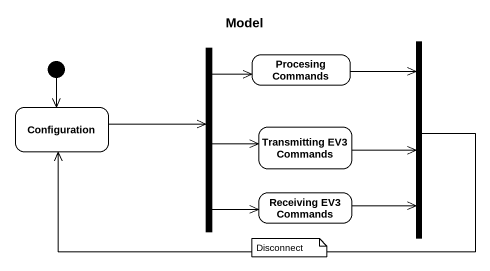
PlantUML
@startuml
title Model
hide empty description
state fork1 <<fork>>
state "Procesing Commands" as Procesing_Commands
state fork2 <<join>>
state Configuration
state "Transmitting EV3 Commands" as Transmitting_EV3_Commands
state "Receiving EV3 Commands" as Receiving_EV3_Commands
[*] --> Configuration
fork1 -up-> Procesing_Commands
fork1 -right-> Transmitting_EV3_Commands
fork1 --> Receiving_EV3_Commands
Procesing_Commands -right-> fork2
fork2 -left-> Configuration
Configuration -right-> fork1
Transmitting_EV3_Commands -right-> fork2
Receiving_EV3_Commands -right-> fork2
note as N1
  Disconnect
end note
@enduml
